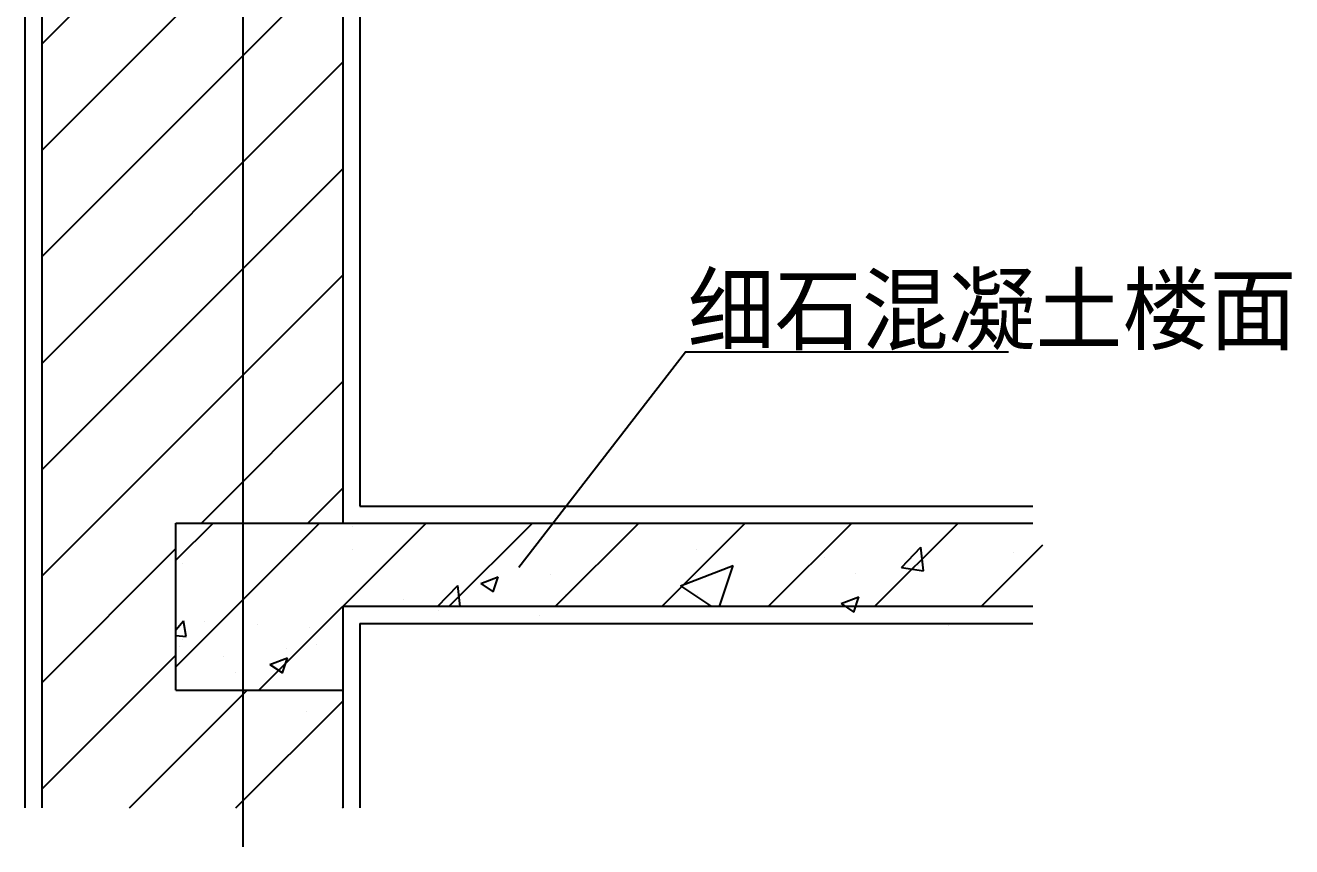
# Model space of a CAD drawing. Header units: metres. Extents: x 4322 to 6398, y -1143 to 2691.
# Drawn here: x 4719 to 6234, y -1143 to -161 of the extents above; entities that cross this region are included whole.
import ezdxf

# ---------------------------------------------------------------- set-up
doc = ezdxf.new("R2010")
doc.units = ezdxf.units.M
for name, color, linetype in [('ZZ-1', 255, 'Continuous'), ('ZZ-3', 3, 'Continuous'), ('ZZ-5', 6, 'Continuous'), ('ZZ-6', 7, 'Continuous'), ('ZZ-7', 7, 'Continuous'), ('ZZ-8', 1, 'Continuous')]:
    doc.layers.add(name, color=color, linetype=linetype)

# ---------------------------------------------------------------- blocks, each defined once
blk = doc.blocks.new('X4')
for p, q in [((5110.27, 4558.38), (5110.27, 4558.38)), ((5522.03, 4558.99), (5522.03, 4558.99)), ((5767.07, 4537.15), (5790.43, 4561.5)), ((5793.75, 4533), (5790.44, 4561.5)), ((5035.17, 4548.49), (5035.17, 4548.49)), ((5675.17, 4548.85), (5675.17, 4548.85)), ((5901.34, 4554.6), (5901.34, 4554.6)), ((4907.59, 4542.28), (4907.59, 4542.28)), ((5347.08, 4528.96), (5347.08, 4528.96)), ((5712.62, 4529.75), (5712.62, 4529.75)), ((5767.07, 4537.15), (5793.75, 4533.01)), ((5787.72, 4539.64), (5787.72, 4539.64)), ((5264.06, 4517.99), (5285.07, 4526.06)), ((5264.06, 4517.99), (5278.99, 4507.93)), ((5278.99, 4507.92), (5285.07, 4526.05)), ((5521.14, 4527.73), (5521.14, 4527.73)), ((5172.12, 4498.93), (5172.12, 4498.93)), ((5365.32, 4505.23), (5365.32, 4505.23)), ((5523.16, 4504.81), (5523.16, 4504.81)), ((5695.2, 4493.97), (5716.21, 4502.03)), ((5710.13, 4483.9), (5716.21, 4502.03)), ((5213.79, 4486.03), (5213.79, 4486.03)), ((5409.54, 4489.85), (5409.54, 4489.85)), ((5695.2, 4493.97), (5710.13, 4483.9)), ((4899.48, 4462.65), (4908.51, 4473.41)), ((4911.98, 4454.6), (4908.51, 4473.41)), ((4997.17, 4468.9), (4997.17, 4468.9)), ((5334.43, 4479.96), (5334.43, 4479.96)), ((5823.05, 4468.19), (5823.05, 4468.19)), ((4899.48, 4455.7), (4911.98, 4454.61)), ((5059.76, 4464.9), (5059.76, 4464.9)), ((4903.94, 4442.41), (4903.94, 4442.41)), ((4907.62, 4451.54), (4907.62, 4451.54)), ((5031.35, 4440.06), (5031.35, 4440.06)), ((5067.77, 4444.77), (5067.77, 4444.77)), ((4956.25, 4430.17), (4956.25, 4430.17)), ((5012, 4421.23), (5033, 4429.3)), ((5026.92, 4411.17), (5033.01, 4429.29)), ((4970.88, 4411.24), (4970.88, 4411.24)), ((5012, 4421.23), (5026.92, 4411.17)), ((5056.11, 4365.04), (5056.11, 4365.04))]:
    blk.add_line(p, q)
blk = doc.blocks.new('X3')
for p, q in [((4899.48, 4390.37), (5071.39, 4562.27)), ((4899.48, 4517.65), (4944.11, 4562.27)), ((4998.67, 4362.27), (5198.67, 4562.27)), ((5110.27, 4558.38), (5110.27, 4558.38)), ((5225.95, 4462.27), (5325.95, 4562.27)), ((5353.23, 4462.27), (5453.23, 4562.27)), ((5480.51, 4462.27), (5580.51, 4562.27)), ((5607.79, 4462.27), (5707.79, 4562.27)), ((5735.07, 4462.27), (5835.07, 4562.27)), ((5862.35, 4462.27), (5936.13, 4536.06)), ((5503.14, 4487.21), (5566.15, 4511.4)), ((5549.67, 4462.27), (5566.16, 4511.39)), ((5212.27, 4462.27), (5236.6, 4487.63)), ((5239.55, 4462.27), (5236.6, 4487.62)), ((5503.14, 4487.21), (5540.1, 4462.27)), ((4933.97, 4444.77), (4933.97, 4444.77))]:
    blk.add_line(p, q)
blk = doc.blocks.new('X6')
for p, q in [((4739.48, 2321.18), (5006.41, 2588.1)), ((4739.48, 2448.46), (4879.13, 2588.1)), ((4739.48, 2575.74), (4751.85, 2588.1)), ((4739.48, 2193.9), (5099.48, 2553.9)), ((4739.48, 2066.62), (5099.48, 2426.62)), ((4739.48, 1939.34), (5099.48, 2299.34)), ((4739.48, 1812.06), (5099.48, 2172.06)), ((4739.48, 1684.78), (5099.48, 2044.78)), ((4930.08, 1748.1), (5099.48, 1917.5)), ((5057.36, 1748.1), (5099.48, 1790.22)), ((4739.48, 1557.5), (4899.48, 1717.5)), ((4739.48, 1430.22), (4899.48, 1590.22)), ((4844.09, 1407.55), (4984.64, 1548.1)), ((4971.37, 1407.55), (5099.48, 1535.67)), ((5098.65, 1407.55), (5099.48, 1408.39))]:
    blk.add_line(p, q)

msp = doc.modelspace()

# ---------------------------------------------------------------- linework, layer by layer
at = {"layer": 'ZZ-1'}
for p, q in [((4739.48, -1096.84), (4739.48, 83.71)), ((5099.48, -756.29), (5099.48, 83.71)), ((4899.48, -756.29), (5924.42, -756.29)), ((4899.48, -956.29), (4899.48, -756.29)), ((5924.42, -856.29), (5099.48, -856.29)), ((5099.48, -1096.84), (5099.48, -856.29)), ((4899.48, -956.29), (5099.48, -956.29))]:
    msp.add_line(p, q, dxfattribs=at)
at = {"layer": 'ZZ-3'}
msp.add_lwpolyline([(5309.81, -809.14), (5508.92, -551.64), (5895.42, -551.64)], dxfattribs=at)
at = {"layer": 'ZZ-5'}
for p, q in [((4719.48, -1096.84), (4719.48, 654.92)), ((5119.48, 103.71), (5119.48, -736.29)), ((5119.48, -736.29), (5924.42, -736.29)), ((5119.48, -876.29), (5924.42, -876.29)), ((5119.48, -876.29), (5119.48, -1096.84))]:
    msp.add_line(p, q, dxfattribs=at)
at = {"layer": 'ZZ-8'}
msp.add_line((4979.48, 2486.89), (4979.48, -1143.27), dxfattribs=at)

# ---------------------------------------------------------------- block references
at = {"layer": 'ZZ-7'}
for name, p in [('X6', (0, -2504.39)), ('X3', (0, -5318.57)), ('X4', (0, -5346.66))]:
    msp.add_blockref(name, p, dxfattribs=at)

# ---------------------------------------------------------------- texts
at = {"layer": 'ZZ-6'}
msp.add_text('细石混凝土楼面', height=80, dxfattribs=at).set_placement((5511.58, -541.01))

doc.saveas('drawing.dxf')
